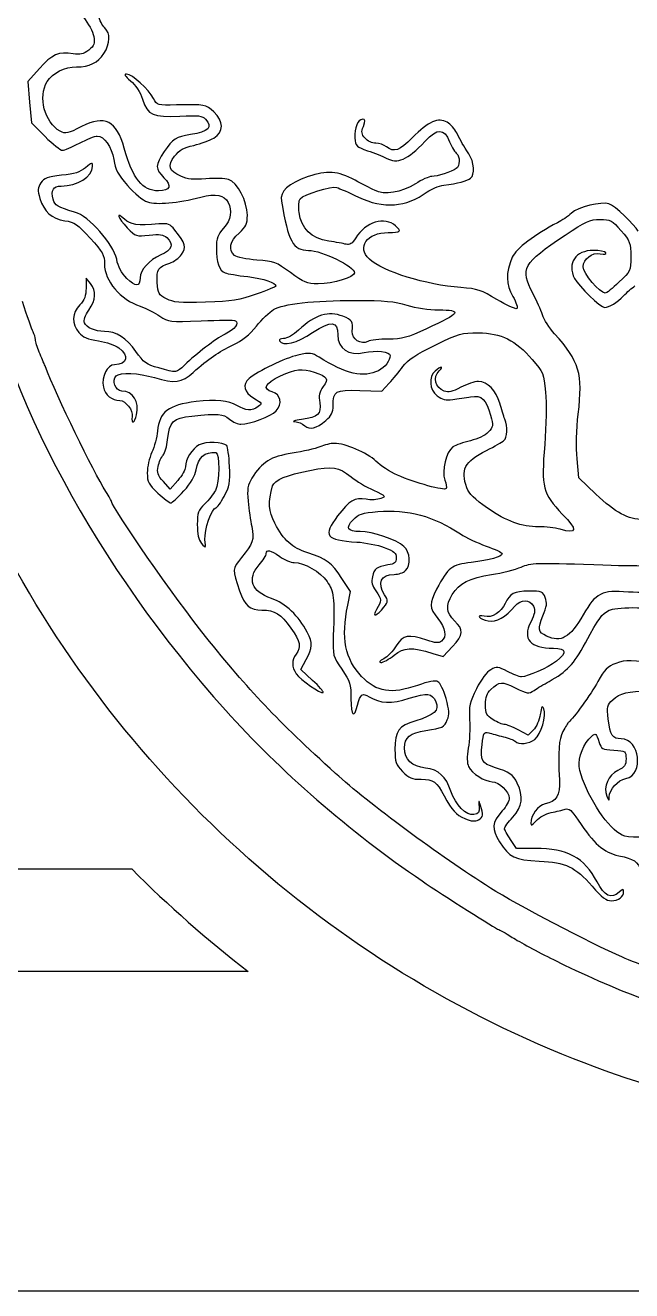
# Model space of a CAD drawing. Extents: x 0 to 813, y 0 to 123.
# Drawn here: x 685.1 to 714.7, y 0.2 to 61.9 of the extents above; entities that cross this region are included whole.
import ezdxf

# ---------------------------------------------------------------- set-up
doc = ezdxf.new("R2010")
doc.units = 0
doc.layers.add('Calque_1', color=7, linetype='CONTINUOUS')

msp = doc.modelspace()

# ---------------------------------------------------------------- linework, layer by layer
at = {"layer": 'Calque_1', "color": 7}
for p, q in [((685.781448, 59.834124), (685.223635, 59.198573)), ((685.223635, 59.198573), (685.305198, 58.188195)), ((685.305198, 58.188195), (685.387352, 57.177817)), ((685.387352, 57.177817), (686.059832, 56.509193)), ((688.274599, 49.335736), (688.057965, 49.603627)), ((688.057965, 49.603627), (688.057965, 49.109738)), ((701.426154, 44.115729), (702.508194, 44.086513)), ((702.508194, 44.086513), (702.860972, 44.467403)), ((712.121727, 39.846525), (712.038472, 40.776978)), ((692.166302, 39.296451), (691.833901, 39.668522)), ((692.53892, 39.720888), (692.166302, 39.296451)), ((712.950755, 39.060494), (712.121727, 39.846525)), ((700.978437, 34.294189), (700.547371, 34.943521)), ((700.841728, 33.632178), (700.978437, 34.294189)), ((705.495093, 31.127456), (705.949838, 31.614732)), ((698.555305, 30.485843), (698.816022, 30.978629)), ((704.990169, 31.282348), (705.495093, 31.127456)), ((699.126354, 29.961635), (698.555305, 30.485843)), ((709.657306, 27.287151), (709.165083, 27.547876)), ((709.91252, 27.541811), (709.657306, 27.287151)), ((709.087923, 21.759563), (708.793001, 22.19337)), ((709.993574, 21.759563), (709.087923, 21.759563)), ((695.978814, 15.753522), (659.648742, 15.753522)), ((650.270921, 0.16625), (813.270793, 0.16625))]:
    msp.add_line(p, q, dxfattribs=at)
for points in [[(688.96847, 61.820167), (688.846832, 61.930228), (688.712438, 62.206574), (688.66971, 62.43422)], [(687.93009, 62.334988), (688.164927, 62.048154), (688.391439, 61.628684), (688.433913, 61.402331)], [(688.927689, 60.565601), (689.24756, 61.065349), (689.263505, 61.553139), (688.96847, 61.820167)], [(688.433913, 61.402331), (688.501167, 61.043991), (688.469332, 60.957481), (688.186969, 60.735361)], [(687.423529, 60.554561), (686.73073, 60.67161), (686.383202, 60.519345), (685.781448, 59.834124)], [(688.186969, 60.735361), (687.929046, 60.532499), (687.772695, 60.495562), (687.423529, 60.554561)], [(687.59814, 59.911309), (688.215784, 59.911309), (688.643802, 60.122129), (688.927689, 60.565601)], [(686.160585, 59.191422), (686.43228, 59.62305), (687.00807, 59.911309), (687.59814, 59.911309)], [(690.037274, 59.562389), (689.895994, 59.562389), (689.953002, 59.466761), (690.234604, 59.231658)], [(691.356889, 58.36956), (691.131393, 58.805568), (690.294237, 59.562389), (690.037274, 59.562389)], [(686.792819, 56.777098), (686.034121, 57.183157), (685.699885, 58.459662), (686.160585, 59.191422)], [(690.234604, 59.231658), (690.48279, 59.024459), (690.701936, 58.687136), (690.821118, 58.329871)], [(690.821118, 58.329871), (691.082174, 57.547192), (691.316813, 57.441825), (692.641226, 57.510213)], [(692.483576, 58.05316), (691.541801, 58.031937), (691.52975, 58.035239), (691.356889, 58.36956)], [(694.295415, 57.71251), (693.902053, 58.079943), (693.878601, 58.08462), (692.483576, 58.05316)], [(689.922635, 55.940352), (689.538503, 57.295761), (688.984162, 57.578234), (687.843448, 56.999238)], [(692.641226, 57.510213), (693.553057, 57.557296), (693.734498, 57.535867), (693.891385, 57.362489)], [(694.30755, 56.438652), (694.794412, 56.73472), (694.78936, 57.251195), (694.295415, 57.71251)], [(705.690617, 57.208153), (705.263643, 57.462466), (704.779716, 57.247879), (703.991216, 56.454642)], [(687.843448, 56.999238), (687.157902, 56.651284), (687.06491, 56.631477), (686.792819, 56.777098)], [(693.891385, 57.362489), (694.259177, 56.956092), (694.055018, 56.745368), (693.159357, 56.608425)], [(701.571922, 57.352572), (701.329775, 57.352572), (701.152596, 56.929278), (701.1927, 56.445823)], [(701.68879, 56.427634), (701.507547, 56.62789), (701.493436, 56.721015), (701.602233, 57.009164)], [(701.602233, 57.009164), (701.706655, 57.285776), (701.701095, 57.352572), (701.571922, 57.352572)], [(704.610214, 56.275496), (705.239597, 56.933991), (705.530681, 56.930192), (705.817927, 56.260059)], [(706.1619, 56.694421), (706.071617, 56.876257), (705.859611, 57.107476), (705.690617, 57.208153)], [(686.059832, 56.509193), (686.429768, 56.141336), (686.808708, 55.840019), (686.902067, 55.840019)], [(687.735526, 56.188936), (688.100411, 56.380864), (688.488946, 56.537856), (688.599267, 56.537856)], [(688.599267, 56.537856), (688.946965, 56.537856), (689.308717, 56.025557), (689.409019, 55.390777)], [(693.159357, 56.608425), (692.461591, 56.50174), (692.287065, 56.388848), (691.87392, 55.776643)], [(693.318107, 56.082566), (693.669926, 56.161309), (694.115329, 56.321758), (694.30755, 56.438652)], [(701.1927, 56.445823), (701.226284, 56.041238), (701.264977, 56.002901), (701.810597, 55.820746)], [(702.206386, 56.185651), (702.040354, 56.187626), (701.807465, 56.296477), (701.68879, 56.427634)], [(702.722316, 55.453634), (703.277447, 55.163634), (703.739897, 55.364934), (704.610214, 56.275496)], [(703.991216, 56.454642), (703.352885, 55.81248), (703.109836, 55.726554), (702.733887, 56.010913)], [(705.817927, 56.260059), (705.938295, 55.979222), (706.09315, 55.714721), (706.162436, 55.67191)], [(706.75499, 55.665854), (706.479541, 56.082806), (706.378985, 56.257284), (706.1619, 56.694421)], [(686.902067, 55.840019), (686.995511, 55.840019), (687.370697, 55.997011), (687.735526, 56.188936)], [(691.596128, 53.862824), (690.820384, 53.862824), (690.343739, 54.45444), (689.922635, 55.940352)], [(691.87392, 55.776643), (691.428545, 55.11674), (691.426908, 54.922433), (691.862913, 54.504436)], [(692.386012, 55.556157), (692.613314, 55.854169), (692.820832, 55.971289), (693.318107, 56.082566)], [(701.810597, 55.820746), (702.130468, 55.713953), (702.540537, 55.548616), (702.722316, 55.453634)], [(702.733887, 56.010913), (702.60971, 56.104839), (702.372389, 56.183613), (702.206386, 56.185651)], [(706.162436, 55.67191), (706.334986, 55.565247), (706.321666, 55.060891), (706.143245, 54.946512)], [(706.840983, 54.474125), (707.059987, 54.647291), (707.014916, 55.272385), (706.75499, 55.665854)], [(686.84201, 54.095414), (687.635281, 54.095414), (688.375465, 54.55551), (688.375465, 55.049018)], [(688.032057, 54.990589), (687.769788, 54.7699), (687.494367, 54.682428), (686.863488, 54.619069)], [(688.375465, 55.049018), (688.375465, 55.265005), (688.354016, 55.261635), (688.032057, 54.990589)], [(689.409019, 55.390777), (689.48536, 54.907921), (689.617356, 54.661055), (690.085336, 54.123532)], [(692.682571, 54.572237), (692.100008, 54.833067), (692.024768, 55.082548), (692.386012, 55.556157)], [(686.863488, 54.619069), (686.16606, 54.549033), (686.00906, 54.492236), (685.852003, 54.252513)], [(691.862913, 54.504436), (692.27174, 54.112768), (692.167657, 53.862824), (691.596128, 53.862824)], [(693.915064, 54.449315), (693.301484, 54.394996), (693.014718, 54.423548), (692.682571, 54.572237)], [(695.01971, 54.417895), (694.852126, 54.474052), (694.354992, 54.488259), (693.915064, 54.449315)], [(695.936396, 52.676057), (695.936396, 53.341472), (695.444878, 54.275424), (695.01971, 54.417895)], [(698.915138, 54.556252), (697.921349, 54.205416), (697.522456, 53.839687), (697.603257, 53.3535)], [(701.202691, 54.377106), (700.335817, 54.835483), (699.819802, 54.87562), (698.915138, 54.556252)], [(702.142519, 53.886525), (701.959724, 53.979638), (701.536983, 54.200347), (701.202691, 54.377106)], [(704.944901, 54.562314), (704.813498, 54.561467), (704.452959, 54.400527), (704.143982, 54.204575)], [(706.143245, 54.946512), (705.897006, 54.788766), (705.196728, 54.56416), (704.944901, 54.562314)], [(705.532403, 54.131821), (706.207253, 54.220594), (706.674923, 54.342858), (706.840983, 54.474125)], [(685.852003, 54.252513), (685.6941, 54.011529), (685.687778, 53.897379), (685.808456, 53.494591)], [(686.446786, 53.451598), (686.336917, 53.889341), (686.463155, 54.095414), (686.84201, 54.095414)], [(690.085336, 54.123532), (690.432554, 53.724681), (690.82617, 53.402226), (691.063208, 53.322616)], [(698.514891, 53.478078), (698.69207, 53.692872), (700.060199, 54.111597), (700.30909, 54.027091)], [(700.30909, 54.027091), (700.431123, 53.985658), (700.903479, 53.774333), (701.359155, 53.558007)], [(701.359155, 53.558007), (702.594526, 52.971546), (703.69079, 53.055047), (704.718248, 53.813217)], [(704.143982, 54.204575), (703.463742, 53.773184), (702.626135, 53.640136), (702.142519, 53.886525)], [(704.718248, 53.813217), (704.910131, 53.954848), (705.276484, 54.098157), (705.532403, 54.131821)], [(685.808456, 53.494591), (686.006068, 52.835027), (686.378235, 52.50144), (687.026104, 52.404288)], [(687.50289, 52.825414), (686.68422, 53.054773), (686.522281, 53.150842), (686.446786, 53.451598)], [(691.063208, 53.322616), (691.507313, 53.173453), (692.531554, 53.262794), (693.658862, 53.549718)], [(693.658862, 53.549718), (694.418576, 53.743082), (694.79667, 53.671279), (694.998317, 53.294504)], [(694.998317, 53.294504), (695.214782, 52.890068), (695.136832, 52.456668), (694.772878, 52.042143)], [(697.603257, 53.3535), (697.930268, 51.386592), (698.166572, 50.957007), (698.923972, 50.952957)], [(698.461974, 52.796227), (698.428051, 53.095072), (698.451814, 53.401715), (698.514891, 53.478078)], [(713.591258, 53.227276), (713.22691, 53.349986), (712.073326, 53.062306), (711.761217, 52.770872)], [(715.017807, 51.887824), (714.845736, 52.224289), (713.881834, 53.129418), (713.591258, 53.227276)], [(689.555069, 50.521335), (689.417881, 51.255635), (688.191512, 52.632484), (687.50289, 52.825414)], [(689.93542, 52.47595), (689.490694, 52.893771), (689.609058, 52.533862), (690.073765, 52.055374)], [(695.529036, 51.800174), (695.878822, 52.109848), (695.936396, 52.233267), (695.936396, 52.676057)], [(699.916068, 51.406613), (699.073211, 51.532549), (698.548419, 52.034399), (698.461974, 52.796227)], [(703.177061, 52.1491), (702.652353, 52.621969), (701.711283, 52.338507), (701.228514, 51.562055)], [(711.761217, 52.770872), (711.598008, 52.618407), (711.292192, 52.406447), (711.081569, 52.300134)], [(687.026104, 52.404288), (687.504471, 52.332553), (687.64767, 52.233806), (688.261927, 51.55321)], [(691.617182, 52.242786), (690.572819, 52.156821), (690.223625, 52.205189), (689.93542, 52.47595)], [(690.073765, 52.055374), (690.483834, 51.63313), (690.507456, 51.625225), (691.13763, 51.699288)], [(692.392729, 51.94954), (692.15823, 52.243622), (692.06298, 52.279481), (691.617182, 52.242786)], [(692.7218, 50.756158), (692.977804, 51.099066), (692.928556, 51.277527), (692.392729, 51.94954)], [(694.772878, 52.042143), (694.486677, 51.716205), (694.423967, 51.542198), (694.423967, 51.074762)], [(702.822082, 51.827191), (703.431795, 51.827474), (703.482905, 51.87349), (703.177061, 52.1491)], [(711.081569, 52.300134), (709.99809, 51.753263), (709.051968, 51.032967), (708.878373, 50.622232)], [(711.45145, 51.6949), (712.470385, 52.378812), (712.664836, 52.46715), (713.157991, 52.46715)], [(713.157991, 52.46715), (713.678014, 52.46715), (713.745775, 52.43047), (714.188215, 51.914282)], [(714.188215, 51.914282), (714.629893, 51.398993), (714.662122, 51.314058), (714.662828, 50.650898)], [(682.549552, 51.395654), (684.21884, 43.620381), (688.548947, 35.576968), (694.878034, 28.493761)], [(688.261927, 51.55321), (688.883662, 50.864308), (688.957012, 50.731232), (688.957012, 50.283763)], [(691.13763, 51.699288), (691.652573, 51.759805), (691.82487, 51.735909), (691.997505, 51.579674)], [(691.997505, 51.579674), (692.36191, 51.249886), (692.266632, 50.969106), (691.708114, 50.7297)], [(695.313503, 50.707667), (694.996031, 50.971138), (695.08146, 51.403943), (695.529036, 51.800174)], [(700.763299, 51.25117), (700.635368, 51.286101), (700.25417, 51.356098), (699.916068, 51.406613)], [(701.228514, 51.562055), (701.055822, 51.2843), (700.936019, 51.204019), (700.763299, 51.25117)], [(701.897691, 50.523014), (701.263171, 51.104852), (701.77467, 51.826706), (702.822082, 51.827191)], [(709.879387, 48.861101), (709.25212, 50.064714), (709.388208, 50.310007), (711.45145, 51.6949)], [(691.708114, 50.7297), (691.132607, 50.483001), (690.701597, 50.003161), (690.701597, 49.60853)], [(692.14855, 50.335582), (692.336595, 50.396186), (692.594433, 50.585569), (692.7218, 50.756158)], [(694.423967, 51.074762), (694.423967, 50.379662), (694.568832, 49.966653), (694.851167, 49.857678)], [(696.404913, 50.482769), (695.909585, 50.519165), (695.419026, 50.620059), (695.313503, 50.707667)], [(698.923972, 50.952957), (699.576583, 50.949458), (701.170715, 50.172765), (701.170715, 49.858243)], [(712.848224, 50.954617), (711.961736, 50.954617), (711.535326, 50.322611), (711.919967, 49.578783)], [(712.337232, 50.156456), (712.337232, 50.532339), (712.780152, 50.871985), (713.169026, 50.794213)], [(713.440778, 50.840514), (713.401859, 50.903523), (713.135272, 50.954617), (712.848224, 50.954617)], [(713.169026, 50.794213), (713.380354, 50.751944), (713.484466, 50.769829), (713.440778, 50.840514)], [(688.957012, 50.283763), (688.957012, 49.474917), (689.74159, 48.550205), (690.704899, 48.223871)], [(690.05449, 49.585924), (689.777404, 49.86299), (689.624552, 50.149355), (689.555069, 50.521335)], [(691.539458, 49.394659), (691.502148, 50.034713), (691.577953, 50.151686), (692.14855, 50.335582)], [(698.038161, 49.871473), (697.348974, 50.383605), (697.249971, 50.420666), (696.404913, 50.482769)], [(706.364733, 49.139465), (704.662255, 49.268853), (702.552588, 49.922527), (701.897691, 50.523014)], [(708.878373, 50.622232), (708.548568, 49.842085), (708.554297, 49.296866), (708.897564, 48.71117)], [(713.418172, 48.864959), (713.138179, 48.876756), (712.337232, 49.833737), (712.337232, 50.156456)], [(714.662828, 50.650898), (714.662828, 49.94817), (714.656337, 49.933204), (714.086812, 49.40019)], [(690.701597, 49.60853), (690.701597, 49.169671), (690.478698, 49.161681), (690.05449, 49.585924)], [(694.851167, 49.857678), (694.968035, 49.812573), (695.465536, 49.729851), (695.956885, 49.673573)], [(695.956885, 49.673573), (696.747107, 49.583076), (697.332521, 49.386017), (697.331618, 49.211101)], [(699.39692, 49.326321), (698.834254, 49.326321), (698.698448, 49.380793), (698.038161, 49.871473)], [(701.170715, 49.858243), (701.170715, 49.636574), (700.136173, 49.326321), (699.39692, 49.326321)], [(711.919967, 49.578783), (712.110043, 49.2112), (713.19595, 48.163261), (713.38676, 48.163261)], [(688.057965, 49.109738), (688.057965, 48.734899), (687.984361, 48.539226), (687.7515, 48.296145)], [(688.197439, 48.042035), (688.54652, 48.545748), (688.571638, 48.968895), (688.274599, 49.335736)], [(691.980967, 48.591536), (691.606317, 48.785925), (691.571208, 48.849922), (691.539458, 49.394659)], [(696.371949, 48.812022), (695.544897, 48.518954), (695.20386, 48.46562), (693.900304, 48.426171)], [(697.331618, 49.211101), (697.331505, 49.178519), (696.899564, 48.998986), (696.371949, 48.812022)], [(708.127521, 48.556278), (707.370911, 49.013718), (707.176404, 49.077774), (706.364733, 49.139465)], [(710.345703, 47.808279), (710.272579, 48.035333), (710.062747, 48.509246), (709.879387, 48.861101)], [(714.086812, 49.40019), (713.769679, 49.103552), (713.468915, 48.862845), (713.418172, 48.864959)], [(714.314453, 48.740386), (714.474388, 48.908678), (714.720994, 49.126051), (714.862359, 49.223248)], [(685.473176, 46.972701), (685.412132, 47.083795), (685.181161, 47.750091), (684.960012, 48.453817)], [(687.7515, 48.296145), (687.365194, 47.89294), (687.347132, 47.357884), (687.706288, 46.945667)], [(690.704899, 48.223871), (690.994544, 48.125757), (691.427585, 47.912196), (691.667333, 47.749275)], [(693.900304, 48.426171), (692.607246, 48.387038), (692.329088, 48.410903), (691.980967, 48.591536)], [(697.216415, 48.064633), (697.68448, 48.349262), (699.149072, 48.512726), (701.22541, 48.51167)], [(701.22541, 48.51167), (702.635392, 48.51167), (703.119064, 48.465846), (703.729031, 48.279607)], [(703.729031, 48.279607), (704.16148, 48.147555), (704.821118, 48.048597), (705.270218, 48.048098)], [(709.092693, 48.112551), (709.029814, 48.073675), (708.595248, 48.273491), (708.127521, 48.556278)], [(708.897564, 48.71117), (709.078582, 48.402301), (709.159608, 48.153891), (709.092693, 48.112551)], [(713.38676, 48.163261), (713.600092, 48.163261), (714.005843, 48.415672), (714.314453, 48.740386)], [(687.980805, 47.416405), (687.932574, 47.542028), (688.014051, 47.777424), (688.197439, 48.042035)], [(691.667333, 47.749275), (692.095464, 47.458338), (692.131165, 47.453912), (693.680368, 47.517762)], [(696.38352, 47.252694), (696.654397, 47.585651), (697.029386, 47.95088), (697.216415, 48.064633)], [(700.606383, 47.735559), (699.903227, 48.016895), (699.257784, 47.817951), (698.438465, 47.067485)], [(701.060056, 46.994175), (701.092314, 47.507128), (701.064289, 47.552357), (700.606383, 47.735559)], [(705.270218, 48.048098), (706.450923, 48.046404), (706.362672, 47.907263), (704.685398, 47.125363)], [(710.943224, 46.877829), (710.687784, 47.162577), (710.418798, 47.581229), (710.345703, 47.808279)], [(685.583977, 46.598426), (685.583977, 46.693078), (685.534249, 46.861613), (685.473176, 46.972701)], [(688.960314, 47.000237), (688.490329, 47.000237), (688.07233, 47.177803), (687.980805, 47.416405)], [(690.495462, 46.019625), (690.042975, 46.667147), (689.521315, 47.000237), (688.960314, 47.000237)], [(693.680368, 47.517762), (694.547919, 47.553523), (695.303682, 47.55483), (695.359364, 47.520585)], [(695.359364, 47.520585), (695.553448, 47.400618), (695.32228, 47.105117), (694.845635, 46.863535)], [(695.244726, 46.341536), (695.680279, 46.547341), (696.05174, 46.844849), (696.38352, 47.252694)], [(698.438465, 47.067485), (698.185453, 46.83573), (697.862308, 46.651318), (697.709203, 46.651318)], [(699.12418, 46.939052), (700.045918, 47.544466), (700.356137, 47.517063), (700.356137, 46.829911)], [(701.824567, 46.509656), (701.49019, 46.333366), (701.036546, 46.620984), (701.060056, 46.994175)], [(704.685398, 47.125363), (703.747234, 46.688015), (703.503987, 46.62204), (702.824481, 46.623205)], [(685.774702, 45.986027), (685.669857, 46.228106), (685.583977, 46.503769), (685.583977, 46.598426)], [(687.706288, 46.945667), (687.900795, 46.72244), (688.147175, 46.616432), (688.66542, 46.533357)], [(688.66542, 46.533357), (689.048904, 46.471878), (689.494024, 46.323824), (689.654298, 46.204283)], [(694.845635, 46.863535), (694.35581, 46.615244), (693.468108, 45.934617), (692.868979, 45.348797)], [(693.292312, 44.997673), (694.0345, 45.662267), (694.531578, 46.00462), (695.244726, 46.341536)], [(697.709203, 46.651318), (697.555505, 46.651318), (697.46621, 46.600027), (697.50637, 46.535011)], [(697.50637, 46.535011), (697.675985, 46.260601), (698.345614, 46.427705), (699.12418, 46.939052)], [(700.356137, 46.829911), (700.356137, 46.145866), (700.878163, 45.796306), (701.642675, 45.968362)], [(702.824481, 46.623205), (702.394487, 46.624899), (701.944512, 46.572905), (701.824567, 46.509656)], [(705.103312, 46.33051), (706.276623, 46.902645), (706.395918, 46.9365), (707.226047, 46.929682)], [(707.226047, 46.929682), (708.331765, 46.920623), (709.036164, 46.570932), (709.850939, 45.627161)], [(712.098021, 42.962546), (712.326846, 44.969395), (712.166431, 45.514315), (710.943224, 46.877829)], [(686.055824, 45.313545), (686.005927, 45.441496), (685.87952, 45.743942), (685.774702, 45.986027)], [(689.654298, 46.204283), (690.175337, 45.815683), (690.069786, 45.377838), (689.454203, 45.373602)], [(691.606147, 45.213748), (690.998777, 45.384157), (690.878296, 45.471773), (690.495462, 46.019625)], [(698.408154, 45.841032), (697.786927, 45.701998), (696.451649, 45.060386), (696.023038, 44.695055)], [(699.444982, 45.737953), (699.085657, 45.967919), (699.009542, 45.975604), (698.408154, 45.841032)], [(702.335559, 45.082007), (701.628874, 44.71656), (700.717297, 44.923587), (699.444982, 45.737953)], [(701.642675, 45.968362), (702.203902, 46.094651), (702.914876, 46.013783), (702.914876, 45.823944)], [(702.914876, 45.823944), (702.914876, 45.574558), (702.66209, 45.25086), (702.335559, 45.082007)], [(703.536753, 45.286508), (703.780226, 45.616256), (704.167943, 45.874428), (705.103312, 46.33051)], [(689.031829, 39.180723), (688.405098, 40.173542), (686.649394, 43.791506), (686.055824, 45.313545)], [(689.454203, 45.373602), (689.098236, 45.371062), (688.807547, 44.791922), (688.904095, 44.277233)], [(692.868979, 45.348797), (692.477367, 44.965887), (692.485834, 44.966917), (691.606147, 45.213748)], [(697.552767, 44.824039), (698.30901, 45.171161), (698.614318, 45.204838), (699.204755, 45.00594)], [(702.860972, 44.467403), (703.054943, 44.676837), (703.358784, 45.045484), (703.536753, 45.286508)], [(705.30781, 45.072637), (705.551622, 45.316395), (705.37577, 45.307734), (705.104977, 45.062731)], [(709.850939, 45.627161), (710.392016, 45.000414), (710.416371, 44.941136), (710.501913, 44.039661)], [(689.802578, 44.088717), (689.497552, 44.09312), (689.307955, 44.606505), (689.529726, 44.827897)], [(689.529726, 44.827897), (689.715428, 45.013277), (690.626328, 44.972626), (691.393944, 44.744664)], [(691.393944, 44.744664), (692.392052, 44.448257), (692.728517, 44.492797), (693.292312, 44.997673)], [(696.023038, 44.695055), (695.680025, 44.402656), (695.770618, 44.027673), (696.252908, 43.743105)], [(697.155342, 44.04462), (696.651236, 44.171149), (696.810438, 44.483312), (697.552767, 44.824039)], [(699.204755, 45.00594), (699.863885, 44.78391), (699.920188, 44.693), (699.64299, 44.303692)], [(705.104977, 45.062731), (704.774269, 44.763463), (704.827807, 44.160029), (705.211347, 43.858325)], [(705.547586, 44.086513), (705.112484, 44.251932), (704.990169, 44.754965), (705.30781, 45.072637)], [(707.219443, 44.557251), (707.046384, 44.557251), (706.661066, 44.427785), (706.363406, 44.269517)], [(708.268406, 43.49506), (708.105423, 44.100415), (707.654516, 44.557251), (707.219443, 44.557251)], [(688.904095, 44.277233), (688.975328, 43.897554), (689.312527, 43.626801), (689.713819, 43.626801)], [(690.526309, 42.926204), (690.66615, 43.562813), (690.343908, 44.081004), (689.802578, 44.088717)], [(697.345503, 43.118028), (697.666728, 43.459949), (697.567894, 43.941076), (697.155342, 44.04462)], [(699.64299, 44.303692), (699.45376, 44.037934), (699.414502, 43.858957), (699.469338, 43.516007)], [(700.125307, 43.375446), (700.128412, 44.100359), (700.212401, 44.148297), (701.426154, 44.115729)], [(706.363406, 44.269517), (705.951305, 44.050403), (705.7566, 44.007039), (705.547586, 44.086513)], [(706.842958, 43.81092), (707.383668, 43.894551), (707.607075, 43.686697), (707.816964, 42.901967)], [(710.501913, 44.039661), (710.553306, 43.497665), (710.535159, 42.417519), (710.45893, 41.474857)], [(689.713819, 43.626801), (689.988675, 43.626801), (690.372244, 43.128527), (690.317972, 42.841868)], [(693.435088, 43.572231), (692.061231, 43.401399), (691.640776, 43.080368), (691.547727, 42.13025)], [(695.422751, 43.388123), (695.032156, 43.629525), (694.380081, 43.689731), (693.435088, 43.572231)], [(696.463446, 43.324733), (696.158674, 43.101857), (695.855991, 43.120356), (695.422751, 43.388123)], [(696.252908, 43.743105), (696.664981, 43.499993), (696.675423, 43.479718), (696.463446, 43.324733)], [(699.469338, 43.516007), (699.558323, 42.95945), (699.405387, 42.818249), (698.584656, 42.698553)], [(699.775267, 42.656662), (700.044338, 42.883078), (700.123924, 43.046479), (700.125307, 43.375446)], [(705.211347, 43.858325), (705.459392, 43.663225), (705.62658, 43.623147), (705.967082, 43.675871)], [(705.967082, 43.675871), (706.207648, 43.713113), (706.601771, 43.773616), (706.842958, 43.81092)], [(708.509819, 42.72005), (708.452246, 42.866991), (708.343647, 43.215649), (708.268406, 43.49506)], [(690.317972, 42.841868), (690.243381, 42.447883), (690.438594, 42.526902), (690.526309, 42.926204)], [(692.041729, 41.711328), (692.132266, 42.606241), (692.302248, 42.771408), (693.225172, 42.863918)], [(693.225172, 42.863918), (694.55647, 42.99737), (694.724308, 42.984085), (695.063482, 42.717295)], [(695.063482, 42.717295), (695.240831, 42.577779), (695.492206, 42.463735), (695.621859, 42.463735)], [(695.621859, 42.463735), (696.067573, 42.463735), (697.098474, 42.855065), (697.345503, 43.118028)], [(698.584656, 42.698553), (698.24757, 42.649412), (698.098444, 42.602357), (698.253356, 42.594373)], [(698.738975, 42.395384), (698.985271, 42.172507), (699.291312, 42.249433), (699.775267, 42.656662)], [(707.816964, 42.901967), (707.954011, 42.389471), (707.946814, 42.335835), (707.703962, 42.077348)], [(708.466837, 41.671639), (708.639077, 41.814588), (708.660215, 42.335956), (708.509819, 42.72005)], [(712.038472, 40.776978), (711.988349, 41.336455), (712.011943, 42.207847), (712.098021, 42.962546)], [(691.547727, 42.13025), (691.518574, 41.833965), (691.394876, 41.369563), (691.272674, 41.098375)], [(698.253356, 42.594373), (698.408267, 42.586358), (698.626566, 42.497117), (698.738975, 42.395384)], [(707.703962, 42.077348), (707.551054, 41.914604), (707.191277, 41.744537), (706.828621, 41.663384)], [(691.821793, 40.962776), (691.911681, 41.064929), (692.010402, 41.40184), (692.041729, 41.711328)], [(693.58238, 41.460523), (693.23869, 41.283279), (692.911538, 40.756065), (692.911538, 40.379592)], [(694.927338, 41.425245), (694.746716, 41.605695), (693.906541, 41.627711), (693.58238, 41.460523)], [(695.064047, 40.413216), (695.042034, 40.916867), (694.980255, 41.372368), (694.927338, 41.425245)], [(700.180962, 41.533299), (700.017357, 41.533299), (699.702059, 41.457255), (699.480373, 41.364627)], [(702.211635, 40.66734), (701.791491, 41.076562), (700.720429, 41.533299), (700.180962, 41.533299)], [(706.828621, 41.663384), (706.490096, 41.587616), (706.104693, 41.449796), (705.972049, 41.356911)], [(707.623472, 41.187673), (708.005883, 41.386056), (708.385416, 41.604064), (708.466837, 41.671639)], [(710.45893, 41.474857), (710.288638, 39.369829), (710.363003, 39.076293), (711.316068, 38.083779)], [(691.272674, 41.098375), (691.150471, 40.827174), (691.050536, 40.37559), (691.050536, 40.095163)], [(691.579816, 40.408805), (691.622827, 40.611344), (691.731877, 40.860623), (691.821793, 40.962776)], [(693.433423, 40.245093), (693.53556, 40.849811), (693.860595, 41.132479), (694.394757, 41.08184)], [(694.394757, 41.08184), (694.600836, 41.06231), (694.586301, 39.632911), (694.37613, 39.230307)], [(698.123279, 41.050434), (697.080835, 40.890866), (696.647906, 40.622489), (696.159859, 39.832801)], [(699.480373, 41.364627), (699.258631, 41.271981), (698.647789, 41.130741), (698.123279, 41.050434)], [(705.972049, 41.356911), (705.647408, 41.129516), (705.419429, 40.179815), (705.585094, 39.744053)], [(706.661602, 39.35819), (706.338627, 40.251364), (706.533643, 40.622252), (707.623472, 41.187673)], [(691.833901, 39.668522), (691.559919, 39.975139), (691.515356, 40.105258), (691.579816, 40.408805)], [(692.911538, 40.379592), (692.911538, 40.250704), (692.743842, 39.95432), (692.53892, 39.720888)], [(692.8326, 39.208257), (693.186733, 39.602183), (693.381664, 39.938764), (693.433423, 40.245093)], [(694.803866, 38.945327), (695.068958, 39.432965), (695.099579, 39.605022), (695.064047, 40.413216)], [(697.168437, 39.457422), (697.249604, 39.737079), (697.873992, 39.995869), (698.990746, 40.213137)], [(698.990746, 40.213137), (700.12463, 40.433717), (700.382214, 40.392938), (701.005446, 39.894537)], [(703.263901, 39.983281), (702.912054, 40.138357), (702.438514, 40.446366), (702.211635, 40.66734)], [(691.050536, 40.095163), (691.050536, 39.640243), (691.106755, 39.533501), (691.571434, 39.105181)], [(696.159859, 39.832801), (695.949717, 39.492813), (695.919688, 39.312022), (695.973, 38.706666)], [(701.005446, 39.894537), (701.256002, 39.694204), (701.748847, 39.400487), (702.100722, 39.241345)], [(705.648481, 39.322927), (705.574087, 39.202525), (704.125892, 39.603376), (703.263901, 39.983281)], [(705.585094, 39.744053), (705.652799, 39.56592), (705.681557, 39.376425), (705.648481, 39.322927)], [(689.306347, 38.689589), (689.306347, 38.720628), (689.182818, 38.941574), (689.031829, 39.180723)], [(691.571434, 39.105181), (691.85789, 38.841131), (692.140874, 38.625073), (692.200366, 38.625073)], [(692.200366, 38.625073), (692.259859, 38.625073), (692.544254, 38.887562), (692.8326, 39.208257)], [(694.37613, 39.230307), (694.285847, 39.057559), (694.050107, 38.762264), (693.852467, 38.57436)], [(694.401474, 38.39246), (694.457523, 38.39246), (694.638653, 38.64145), (694.803866, 38.945327)], [(697.275935, 37.636759), (696.973788, 38.20676), (696.945368, 38.688646), (697.168437, 39.457422)], [(702.100722, 39.241345), (702.711648, 38.965029), (702.727622, 38.947097), (702.452935, 38.841162)], [(707.661516, 38.375924), (707.043138, 38.803412), (706.762666, 39.078734), (706.661602, 39.35819)], [(715.277423, 37.810887), (714.531877, 37.810887), (713.924619, 38.137153), (712.950755, 39.060494)], [(693.891357, 32.111387), (692.432635, 33.932965), (689.306347, 38.418354), (689.306347, 38.689589)], [(693.852467, 38.57436), (693.53285, 38.27048), (693.493621, 38.15944), (693.493621, 37.569494)], [(693.866804, 36.840237), (693.823962, 37.295228), (694.201858, 38.39246), (694.401474, 38.39246)], [(695.973, 38.706666), (696.007939, 38.310099), (696.087441, 37.752978), (696.149389, 37.468636)], [(701.734708, 38.802577), (701.172267, 38.897609), (700.924589, 38.752488), (700.347303, 37.987883)], [(702.452935, 38.841162), (702.29475, 38.780151), (701.971605, 38.762566), (701.734708, 38.802577)], [(702.310723, 38.202304), (703.768994, 38.323524), (705.040969, 37.979236), (706.346162, 37.110347)], [(710.174507, 37.461457), (709.303767, 37.46315), (708.625982, 37.709197), (707.661516, 38.375924)], [(711.871989, 11.486014), (699.457033, 16.37559), (689.084068, 26.006237), (683.202727, 38.102547)], [(700.347303, 37.987883), (699.611098, 37.012757), (699.762736, 36.807497), (701.286567, 36.715126)], [(701.443116, 37.229411), (700.815397, 37.229411), (700.71645, 37.397962), (701.105776, 37.804328)], [(701.105776, 37.804328), (701.374225, 38.084558), (701.534753, 38.137796), (702.310723, 38.202304)], [(711.316068, 38.083779), (712.083543, 37.284517), (712.058622, 37.102227), (711.213536, 37.336884)], [(693.493621, 37.569494), (693.493621, 37.106125), (693.555823, 36.829248), (693.700885, 36.650068)], [(696.149389, 37.468636), (696.28446, 36.848721), (696.211421, 36.627738), (695.648868, 35.954449)], [(698.897048, 36.184305), (698.099234, 36.449806), (697.729015, 36.781823), (697.275935, 37.636759)], [(703.584025, 36.501805), (703.233195, 36.827879), (702.051389, 37.229411), (701.443116, 37.229411)], [(706.346162, 37.110347), (706.602082, 36.94), (707.165058, 36.674971), (707.596887, 36.521648)], [(711.213536, 37.336884), (710.967777, 37.405119), (710.50022, 37.461095), (710.174507, 37.461457)], [(693.700885, 36.650068), (693.907867, 36.394456), (693.908798, 36.394589), (693.866804, 36.840237)], [(701.286567, 36.715126), (701.702422, 36.689923), (702.304486, 36.571477), (702.624357, 36.451646)], [(702.624357, 36.451646), (703.104897, 36.271636), (703.205904, 36.184009), (703.205904, 35.948384)], [(703.66285, 35.318346), (703.935505, 35.591017), (703.894131, 36.213608), (703.584025, 36.501805)], [(707.596887, 36.521648), (708.028687, 36.368325), (708.381803, 36.201924), (708.381803, 36.151785)], [(695.648868, 35.954449), (695.186277, 35.400735), (695.186164, 35.397941), (695.557371, 34.33608)], [(696.513032, 35.605529), (696.702347, 35.827031), (696.859375, 36.073468), (696.861972, 36.153438)], [(696.861972, 36.153438), (696.869027, 36.369756), (697.040364, 36.331588), (697.517348, 36.007916)], [(697.517348, 36.007916), (697.753032, 35.84797), (698.070109, 35.717425), (698.221803, 35.717425)], [(700.547371, 34.943521), (700.030565, 35.722124), (699.827619, 35.874634), (698.897048, 36.184305)], [(703.205904, 35.948384), (703.205904, 35.712096), (703.135264, 35.651517), (702.794678, 35.59616)], [(708.381803, 36.151785), (708.381803, 35.994437), (707.775054, 35.820094), (706.872592, 35.718528)], [(697.110017, 33.962355), (696.132089, 34.300116), (695.913028, 34.903598), (696.513032, 35.605529)], [(698.221803, 35.717425), (698.708354, 35.717425), (699.50772, 35.255531), (699.832445, 34.786975)], [(702.794678, 35.59616), (702.238362, 35.505741), (702.131625, 35.423911), (702.042838, 35.019588)], [(703.104473, 35.135895), (703.311032, 35.135895), (703.562294, 35.217824), (703.66285, 35.318346)], [(706.872592, 35.718528), (705.904485, 35.609588), (705.750504, 35.490916), (705.181996, 34.411046)], [(707.858704, 35.127626), (708.370486, 35.208321), (709.024931, 35.374245), (709.312798, 35.496388)], [(709.312798, 35.496388), (709.805473, 35.705413), (710.013499, 35.711984), (712.857678, 35.615452)], [(712.857678, 35.615452), (715.335138, 35.531367), (715.978407, 35.542605), (716.427902, 35.676085)], [(699.832445, 34.786975), (700.165863, 34.305854), (700.194565, 34.054114), (700.135072, 32.129565)], [(702.042838, 35.019588), (701.987325, 34.766756), (702.031549, 34.581624), (702.208192, 34.333876)], [(702.641996, 34.13654), (702.265935, 34.710459), (702.462869, 35.135895), (703.104473, 35.135895)], [(705.945435, 34.156383), (706.282606, 34.701995), (706.787671, 34.958727), (707.858704, 35.127626)], [(695.557371, 34.33608), (695.814927, 33.599437), (696.055663, 33.391298), (696.650446, 33.391298)], [(702.208192, 34.333876), (702.501421, 33.922065), (702.506332, 33.818129), (702.250102, 33.427127)], [(702.605617, 33.537371), (702.820671, 33.825401), (702.823013, 33.860304), (702.641996, 34.13654)], [(705.181996, 34.411046), (704.809434, 33.70345), (704.817534, 33.517525), (705.241545, 32.98395)], [(706.055671, 32.867644), (705.644022, 33.262035), (705.61357, 33.619467), (705.945435, 34.156383)], [(709.69312, 34.31789), (708.964677, 34.313826), (708.744656, 34.200003), (708.531155, 33.717065)], [(710.487971, 34.001494), (710.373248, 34.300037), (710.320049, 34.321353), (709.69312, 34.31789)], [(710.375534, 33.121203), (710.56372, 33.569166), (710.586213, 33.745789), (710.487971, 34.001494)], [(714.550983, 34.275447), (713.232667, 34.374956), (712.970228, 34.242977), (712.339518, 33.163094)], [(716.155558, 34.328364), (715.797587, 34.251596), (715.151468, 34.230117), (714.550983, 34.275447)], [(696.650446, 33.391298), (697.287506, 33.391298), (697.569983, 33.21559), (698.058792, 32.51652)], [(698.856267, 32.319735), (698.459039, 33.098383), (697.790285, 33.727394), (697.110017, 33.962355)], [(701.518638, 30.152355), (700.711257, 30.995601), (700.510315, 32.027671), (700.841728, 33.632178)], [(702.250102, 33.427127), (701.980269, 33.015319), (702.286847, 33.110425), (702.605617, 33.537371)], [(708.531155, 33.717065), (708.337889, 33.27984), (707.873606, 32.998312), (707.500395, 33.091988)], [(707.698261, 32.864336), (708.085611, 32.779254), (708.573799, 33.051026), (709.000801, 33.589184)], [(709.000801, 33.589184), (709.282148, 33.943734), (709.744485, 33.940362), (709.907553, 33.58258)], [(709.907553, 33.58258), (710.00777, 33.362608), (709.981918, 33.210535), (709.777448, 32.809777)], [(712.444815, 31.791683), (713.136175, 33.053363), (713.234473, 33.188423), (713.601814, 33.384144)], [(713.601814, 33.384144), (713.906698, 33.546583), (715.400246, 33.5563), (716.637368, 33.403984)], [(705.241545, 32.98395), (705.622291, 32.504853), (705.686948, 32.103329), (705.419034, 31.880966)], [(705.949838, 31.614732), (706.496107, 32.200349), (706.515242, 32.427346), (706.055671, 32.867644)], [(707.500395, 33.091988), (707.318531, 33.137634), (707.226555, 33.123185), (707.268324, 33.055606)], [(707.268324, 33.055606), (707.306424, 32.993989), (707.499802, 32.907917), (707.698261, 32.864336)], [(709.777448, 32.809777), (709.354284, 31.980278), (709.745727, 31.529854), (710.890364, 31.529854)], [(710.545855, 32.127361), (710.136661, 32.313811), (710.107451, 32.483144), (710.375534, 33.121203)], [(712.339518, 33.163094), (711.679852, 32.033584), (711.270545, 31.797172), (710.545855, 32.127361)], [(698.058792, 32.51652), (698.530865, 31.841323), (698.580874, 31.595132), (698.316771, 31.245966)], [(698.816022, 30.978629), (699.133776, 31.578568), (699.13942, 31.764702), (698.856267, 32.319735)], [(700.135072, 32.129565), (700.105608, 31.175744), (700.113059, 31.147739), (700.550701, 30.501275)], [(704.700242, 31.925064), (703.80794, 32.229093), (703.543075, 32.180359), (703.208642, 31.65056)], [(700.244095, 25.415775), (697.353942, 28.044934), (696.032436, 29.437718), (693.891357, 32.111387)], [(703.208642, 31.65056), (703.04865, 31.397082), (702.773483, 31.11138), (702.596812, 31.01556)], [(703.101708, 31.190295), (703.595342, 31.582567), (703.953398, 31.60033), (704.990169, 31.282348)], [(705.419034, 31.880966), (705.282523, 31.767654), (705.13526, 31.776838), (704.700242, 31.925064)], [(710.671557, 29.910937), (711.555053, 30.401752), (711.861293, 30.726802), (712.444815, 31.791683)], [(710.890364, 31.529854), (711.525166, 31.529854), (711.571704, 31.318819), (711.028173, 30.904226)], [(698.316771, 31.245966), (698.097597, 30.956184), (698.099657, 30.601216), (698.322133, 30.283546)], [(702.596812, 31.01556), (702.396293, 30.906817), (702.345804, 30.839332), (702.462869, 30.836414)], [(702.462869, 30.836414), (702.566022, 30.833874), (702.853662, 30.993152), (703.101708, 31.190295)], [(711.028173, 30.904226), (710.599957, 30.577656), (709.623835, 30.134113), (709.332074, 30.133627)], [(716.166056, 30.717912), (714.682076, 30.976233), (714.440522, 30.984132), (713.93255, 30.790121)], [(698.322133, 30.283546), (698.532473, 29.983237), (699.542434, 29.281866), (699.633479, 29.372939)], [(700.550701, 30.501275), (700.958032, 29.899625), (700.996076, 29.776255), (700.996076, 29.058194)], [(707.828365, 30.483097), (707.633971, 30.376812), (707.3603, 30.013203), (707.127777, 29.552644)], [(708.643056, 30.395453), (708.186562, 30.637052), (708.12261, 30.643964), (707.828365, 30.483097)], [(709.332074, 30.133627), (709.22545, 30.133627), (708.915344, 30.251339), (708.643056, 30.395453)], [(713.93255, 30.790121), (713.521239, 30.633048), (713.373044, 30.483292), (713.054472, 29.903768)], [(699.633479, 29.372939), (699.668672, 29.408124), (699.440552, 29.673148), (699.126354, 29.961635)], [(704.245498, 29.719652), (702.96483, 29.271249), (702.254307, 29.383988), (701.518638, 30.152355)], [(705.246484, 29.898798), (705.115928, 29.968671), (704.788804, 29.909974), (704.245498, 29.719652)], [(705.641171, 29.080244), (705.530935, 29.473154), (705.353164, 29.841702), (705.246484, 29.898798)], [(707.82893, 29.515162), (708.27343, 29.915328), (708.356262, 29.921311), (709.013501, 29.599499)], [(709.939529, 29.475476), (710.098025, 29.579323), (710.427576, 29.775383), (710.671557, 29.910937)], [(713.054472, 29.903768), (712.71699, 29.289853), (711.852403, 28.085735), (711.633426, 27.924352)], [(700.996076, 29.058194), (700.996076, 28.222873), (701.148814, 28.075564), (701.319644, 28.746206)], [(701.319644, 28.746206), (701.458751, 29.292289), (701.564697, 29.371331), (701.884624, 29.165131)], [(701.884624, 29.165131), (702.401966, 28.831677), (702.978997, 28.808693), (703.845871, 29.08741)], [(703.845871, 29.08741), (704.743959, 29.376199), (704.948005, 29.3484), (705.147282, 28.911021)], [(705.703458, 28.032384), (705.815754, 28.303526), (705.804183, 28.499309), (705.641171, 29.080244)], [(707.127777, 29.552644), (706.787868, 28.879355), (706.750897, 28.713951), (706.792074, 28.040661)], [(707.567648, 28.774329), (707.567648, 29.150543), (707.633914, 29.339598), (707.82893, 29.515162)], [(709.013501, 29.599499), (709.617344, 29.303834), (709.666761, 29.296734), (709.939529, 29.475476)], [(713.784835, 29.012449), (714.136258, 29.338133), (714.541331, 29.436578), (715.521715, 29.434128)], [(694.878034, 28.493761), (697.478232, 25.583734), (700.960967, 22.562344), (704.473025, 20.169859)], [(705.147282, 28.911021), (705.329316, 28.511504), (705.061459, 28.26005), (704.164472, 27.988287)], [(707.945234, 28.039008), (707.612183, 28.242061), (707.567648, 28.329555), (707.567648, 28.774329)], [(709.975371, 27.0832), (710.279748, 27.321926), (710.556579, 28.255698), (710.417444, 28.57479)], [(710.417444, 28.57479), (710.340482, 28.75126), (710.30543, 28.695087), (710.244357, 28.296978)], [(713.564899, 28.067114), (713.490082, 28.685895), (713.505943, 28.753961), (713.784835, 29.012449)], [(704.164472, 27.988287), (703.323845, 27.733598), (703.147456, 27.492755), (703.147456, 26.595365)], [(704.659998, 27.514241), (705.47308, 27.635131), (705.555912, 27.6762), (705.703458, 28.032384)], [(706.792074, 28.040661), (706.817474, 27.624815), (706.788687, 27.000639), (706.728122, 26.653805)], [(708.498107, 27.808601), (708.402151, 27.808663), (708.153147, 27.912236), (707.945234, 28.039008)], [(709.165083, 27.547876), (708.894262, 27.69131), (708.594062, 27.808545), (708.498107, 27.808601)], [(710.244357, 28.296978), (710.201967, 28.020875), (710.053518, 27.682823), (709.91252, 27.541811)], [(711.633426, 27.924352), (711.590021, 27.892354), (711.46271, 27.686458), (711.350104, 27.466844)], [(714.194396, 27.109653), (713.770582, 27.109653), (713.660403, 27.277352), (713.564899, 28.067114)], [(703.613235, 26.662062), (703.613235, 27.1885), (703.868731, 27.396571), (704.659998, 27.514241)], [(707.398428, 26.822477), (707.473302, 27.42198), (707.501608, 27.471668), (707.727527, 27.402354)], [(707.727527, 27.402354), (707.863446, 27.360653), (708.183768, 27.274928), (708.439687, 27.211634)], [(708.439687, 27.211634), (708.695578, 27.14834), (708.954912, 27.047053), (709.015702, 26.986739)], [(711.350104, 27.466844), (711.148315, 27.073133), (711.107731, 26.52917), (711.174815, 25.10213)], [(712.142781, 25.755869), (712.076572, 26.163968), (712.388343, 26.930278), (712.738637, 27.221001)], [(712.738637, 27.221001), (712.95623, 27.401572), (712.968479, 27.392346), (713.115686, 26.934918)], [(703.147456, 26.595365), (703.147456, 25.970576), (703.185584, 25.860625), (703.519538, 25.516085)], [(704.642359, 25.680347), (703.959466, 25.76617), (703.613235, 26.096475), (703.613235, 26.662062)], [(706.728122, 26.653805), (706.653644, 26.228038), (706.658187, 25.935064), (706.741386, 25.752017)], [(708.013052, 25.711778), (707.391006, 25.901767), (707.30315, 26.060159), (707.398428, 26.822477)], [(709.015702, 26.986739), (709.190765, 26.813017), (709.695519, 26.863741), (709.975371, 27.0832)], [(713.115686, 26.934918), (713.219007, 26.613893), (713.276157, 26.583616), (713.82951, 26.551273)], [(714.429233, 25.172683), (715.318035, 25.35044), (715.104732, 27.109653), (714.194396, 27.109653)], [(713.82951, 26.551273), (714.42387, 26.51654), (714.43087, 26.5112), (714.43087, 26.136209)], [(714.43087, 26.136209), (714.43087, 25.819138), (714.366241, 25.72612), (714.035646, 25.568457)], [(707.809541, 19.824797), (705.347237, 21.376534), (701.813278, 23.988269), (700.244095, 25.415775)], [(703.519538, 25.516085), (703.83509, 25.190525), (703.972815, 25.132438), (704.431793, 25.132438)], [(705.880383, 24.553112), (705.644191, 25.264233), (705.27448, 25.600904), (704.642359, 25.680347)], [(706.741386, 25.752017), (706.891275, 25.423036), (707.526218, 25.017302), (707.892317, 25.016695)], [(709.121536, 24.943383), (708.923077, 25.359562), (708.730658, 25.492621), (708.013052, 25.711778)], [(713.98383, 22.575908), (713.258688, 23.113671), (712.303986, 24.76269), (712.142781, 25.755869)], [(714.035646, 25.568457), (713.566508, 25.344748), (713.31104, 24.75474), (713.489941, 24.307276)], [(704.431793, 25.132438), (705.019125, 25.132438), (705.176972, 25.017728), (705.54911, 24.318294)], [(707.892317, 25.016695), (708.22184, 25.016695), (708.730714, 24.527508), (708.730714, 24.211369)], [(708.904902, 23.286981), (709.370569, 23.802429), (709.434266, 24.287574), (709.121536, 24.943383)], [(711.174815, 25.10213), (711.210686, 24.338482), (711.032688, 24.040291), (710.474227, 23.928593)], [(713.609575, 24.273099), (713.620581, 24.643341), (714.029973, 25.092833), (714.429233, 25.172683)], [(705.54911, 24.318294), (705.925905, 23.610154), (706.121118, 23.397426), (706.56226, 23.213106)], [(707.002668, 23.407134), (706.620567, 23.353049), (706.103677, 23.880867), (705.880383, 24.553112)], [(707.328973, 23.853068), (707.23378, 24.132132), (707.230873, 24.129513), (707.253479, 23.794639)], [(708.730714, 24.211369), (708.730714, 24.082735), (708.577129, 23.802671), (708.389536, 23.589049)], [(713.489941, 24.307276), (713.594306, 24.04637), (713.602717, 24.043828), (713.609575, 24.273099)], [(707.253479, 23.794639), (707.27267, 23.508175), (707.227796, 23.438994), (707.002668, 23.407134)], [(707.221503, 23.156332), (707.467855, 23.288186), (707.484534, 23.397076), (707.328973, 23.853068)], [(708.389536, 23.589049), (707.875186, 23.003229), (707.849758, 22.721487), (708.253364, 22.086436)], [(710.474227, 23.928593), (710.134996, 23.860747), (709.777477, 23.373725), (709.777477, 22.979951)], [(710.042624, 23.101219), (710.196944, 23.280625), (710.500812, 23.449713), (710.769685, 23.50581)], [(710.769685, 23.50581), (711.023742, 23.558812), (711.336275, 23.63465), (711.464206, 23.673933)], [(711.464206, 23.673933), (711.65067, 23.731154), (711.776682, 23.623257), (712.098642, 23.130435)], [(706.56226, 23.213106), (706.881679, 23.079652), (707.050476, 23.06481), (707.221503, 23.156332)], [(708.498107, 22.731909), (708.498107, 22.789262), (708.680987, 23.039139), (708.904902, 23.286981)], [(709.777477, 22.979951), (709.777477, 22.844036), (709.849669, 22.876906), (710.042624, 23.101219)], [(712.098642, 23.130435), (712.840293, 21.995055), (713.34787, 21.5504), (714.07256, 21.401824)], [(708.793001, 22.19337), (708.630723, 22.432127), (708.498107, 22.674545), (708.498107, 22.731909)], [(716.139076, 22.323452), (714.414021, 22.288374), (714.363616, 22.294304), (713.98383, 22.575908)], [(708.253364, 22.086436), (708.74666, 21.310265), (708.972748, 21.200193), (710.19034, 21.141101)], [(713.018093, 20.130723), (712.39949, 21.310748), (711.566766, 21.759563), (709.993574, 21.759563)], [(710.19034, 21.141101), (711.499145, 21.077565), (711.94229, 20.866217), (712.77939, 19.90748)], [(714.07256, 21.401824), (714.842011, 21.244073), (714.969773, 21.153847), (715.200885, 20.605317)], [(664.648281, 20.753596), (664.648281, 20.753596), (690.289157, 20.753596), (690.289157, 20.753596)], [(690.289157, 20.753596), (692.075289, 18.965302), (693.975854, 17.295084), (695.978814, 15.753522)], [(704.473025, 20.169859), (705.464359, 19.494544), (708.128424, 17.804044), (708.201435, 17.804044)], [(714.258742, 16.445299), (712.679173, 17.13676), (709.093116, 19.015892), (707.809541, 19.824797)], [(712.77939, 19.90748), (713.253721, 19.364244), (713.471004, 19.20027), (713.715916, 19.20027)], [(714.090735, 19.615888), (713.710102, 19.271407), (713.387268, 19.426359), (713.018093, 20.130723)], [(714.313973, 19.648961), (714.313973, 19.785726), (714.270991, 19.779009), (714.090735, 19.615888)], [(713.715916, 19.20027), (714.066154, 19.20027), (714.313973, 19.386317), (714.313973, 19.648961)], [(708.201435, 17.804044), (708.234568, 17.804044), (708.537392, 17.629391), (708.874478, 17.415438)], [(708.874478, 17.415438), (709.211593, 17.201482), (710.11541, 16.713272), (710.88311, 16.330643)], [(710.88311, 16.330643), (716.690058, 13.436517), (723.01384, 11.733497), (729.145428, 11.412701)], [(718.327822, 14.939928), (716.667763, 15.508372), (714.932463, 16.150371), (714.258742, 16.445299)], [(728.621765, 7.807755), (722.988214, 8.098433), (717.304372, 9.346482), (711.871989, 11.486014)]]:
    msp.add_open_spline(points, degree=3, dxfattribs=at)

doc.saveas('drawing.dxf')
